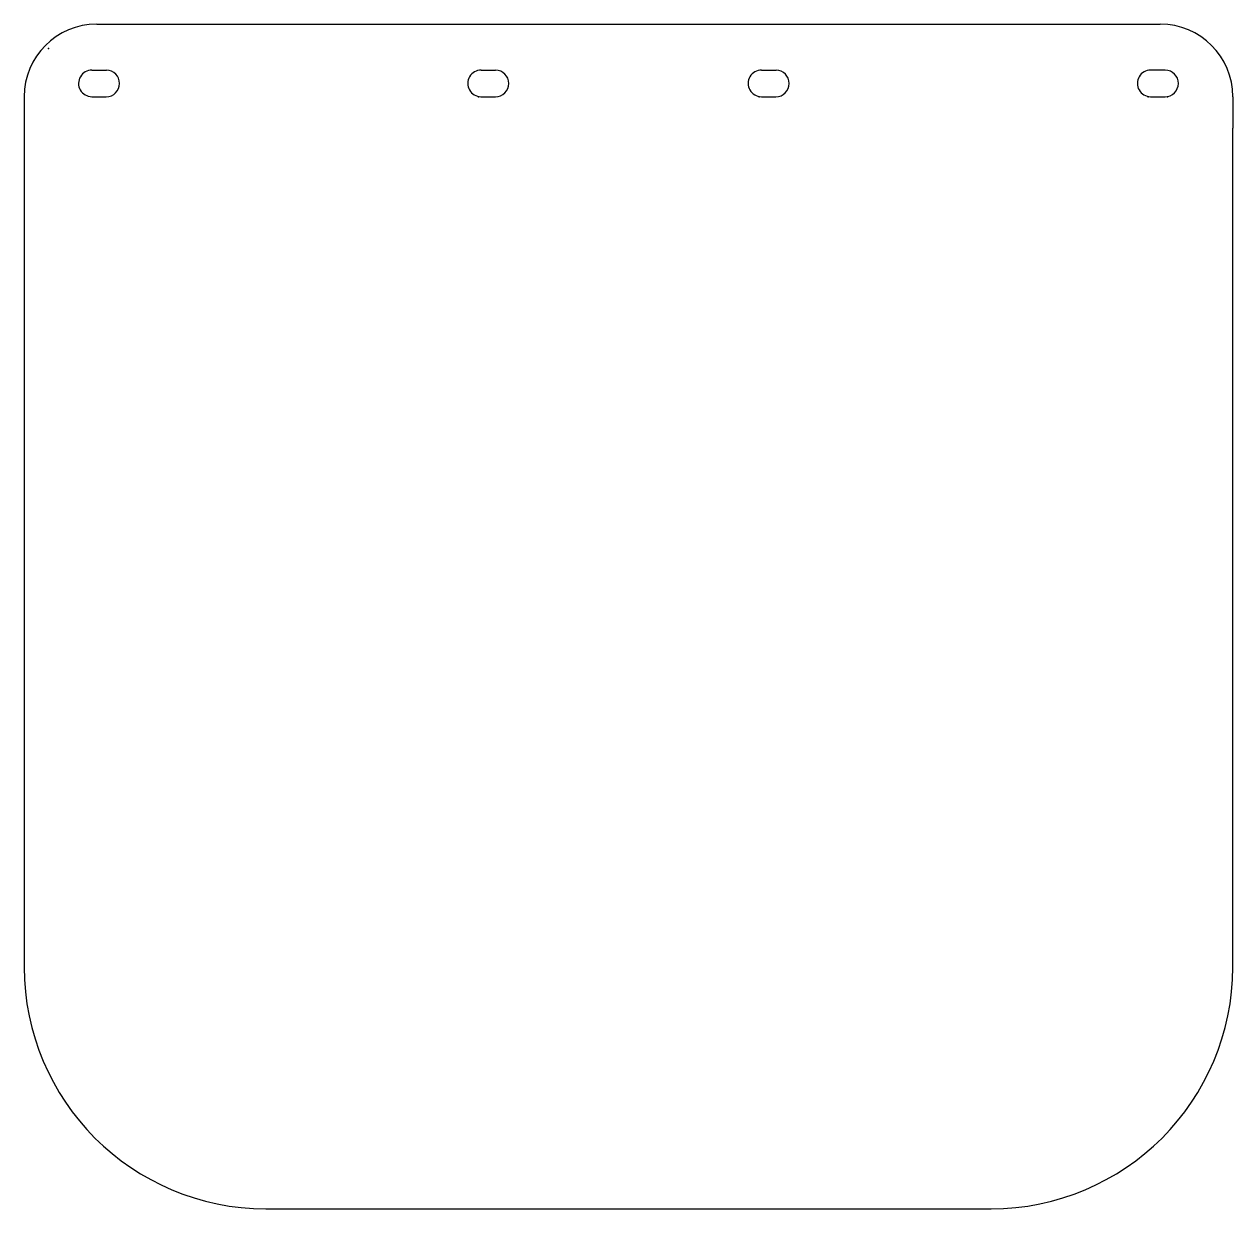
# Model space of a CAD drawing. Header units: centimetres. Extents: x -0.5 to 24.5, y -24 to 0.5.
import ezdxf

# ---------------------------------------------------------------- set-up
doc = ezdxf.new("R2010")
doc.units = ezdxf.units.CM
doc.header["$MEASUREMENT"] = 0
doc.layers.add('Prusa design v1.0 PET', color=5, linetype='Continuous')

msp = doc.modelspace()

# ---------------------------------------------------------------- linework, layer by layer
at = {"layer": 'Prusa design v1.0 PET'}
for p, q in [((1, 0.5), (23, 0.5)), ((0.902, -0.45), (1.202, -0.45)), ((8.952, -0.45), (9.252, -0.45)), ((14.752, -0.45), (15.052, -0.45)), ((23.102, -0.45), (22.802, -0.45)), ((-0.5, -1), (-0.5, -19)), ((0.898, -1), (1.198, -1)), ((8.948, -1), (9.248, -1)), ((14.748, -1), (15.048, -1)), ((22.798, -1), (23.098, -1)), ((24.5, -1), (24.5, -1.654)), ((24.5, -19), (24.5, -1.654)), ((4.5, -24), (5, -24)), ((5, -24), (19, -24)), ((19, -24), (19.5, -24))]:
    msp.add_line(p, q, dxfattribs=at)
for centre, radius, start, end in [((23, -1), 1.5, 360, 90), ((1, -1), 1.5, 90, 180), ((0.9, -0.725), 0.275, 89.6394, 269.6394), ((1.198, -0.725), 0.275, 270, 89.2788), ((8.95, -0.725), 0.275, 89.6394, 269.6394), ((9.248, -0.725), 0.275, 270, 89.2788), ((14.75, -0.725), 0.275, 89.6394, 269.6394), ((15.048, -0.725), 0.275, 270, 89.2788), ((22.8, -0.725), 0.275, 89.6394, 269.6394), ((23.098, -0.725), 0.275, 270, 89.2788), ((4.5, -19), 5, 180, 270), ((19.5, -19), 5, 270, 0)]:
    msp.add_arc(centre, radius, start, end, dxfattribs=at)
for p in [(0, 0), (8.9, -1), (14.7, -1), (22.75, -1), (23.15, -1)]:
    msp.add_point(p, dxfattribs=at)

doc.saveas('drawing.dxf')
